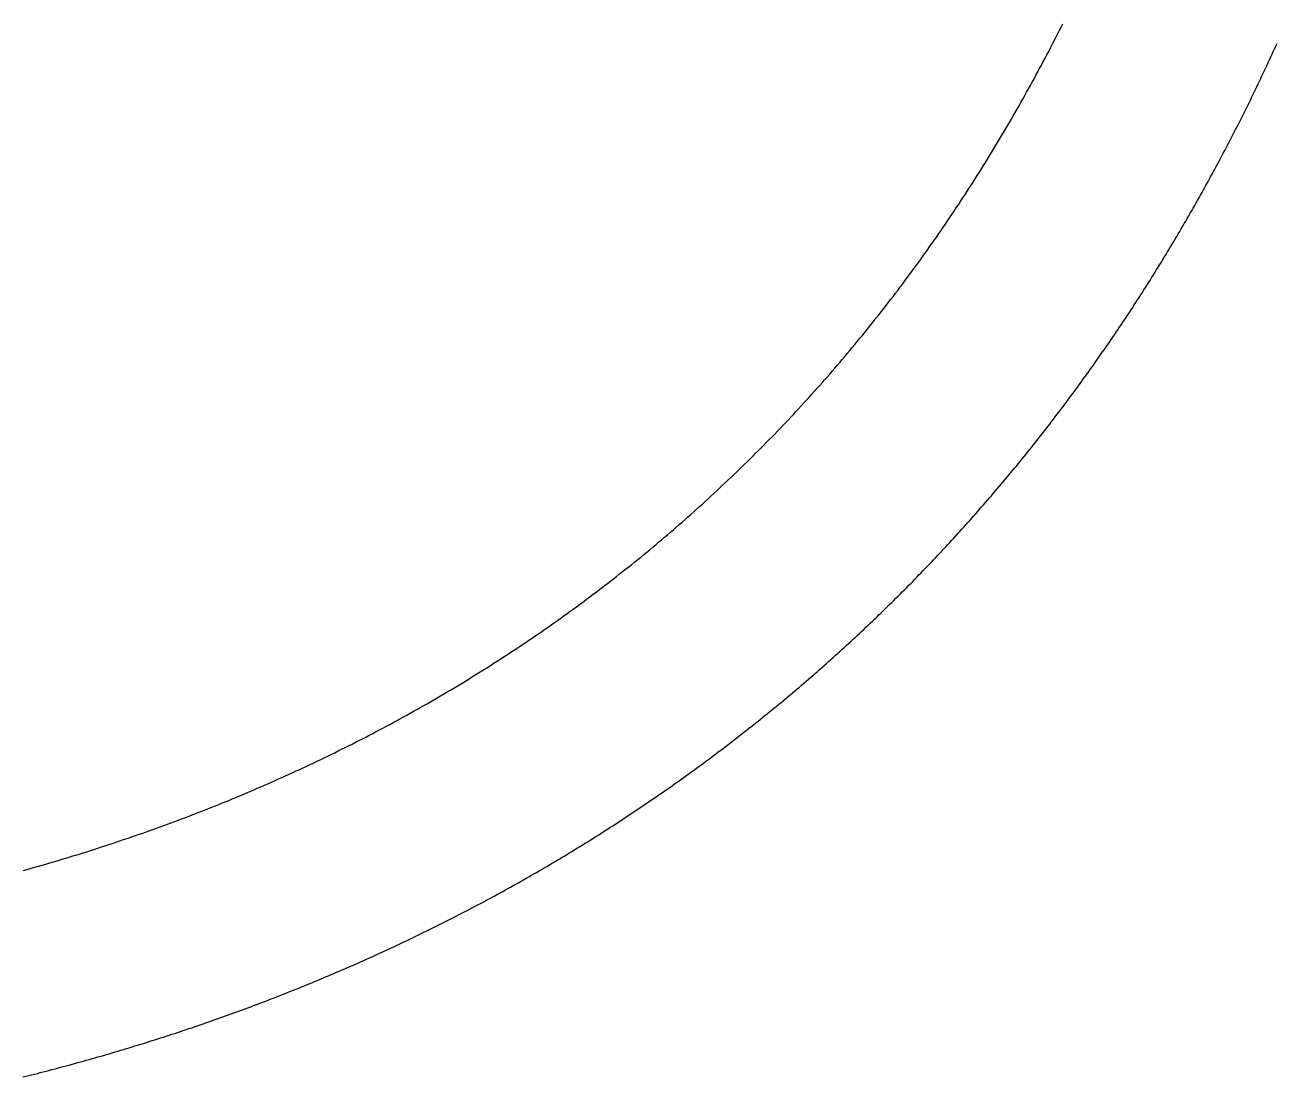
# Model space of a CAD drawing. Extents: x 4511820 to 5180432, y -1526536 to -944957.
# Drawn here: x 5013731 to 5013863.4, y -1423344 to -1423232.7 of the extents above; entities that cross this region are included whole.
import ezdxf

# ---------------------------------------------------------------- set-up
doc = ezdxf.new("R2010")
doc.units = 0
doc.header["$MEASUREMENT"] = 0
doc.layers.add('Z-Kúrenie', color=101, linetype='CONTINUOUS')

msp = doc.modelspace()

# ---------------------------------------------------------------- linework, layer by layer
at = {"layer": 'Z-Kúrenie'}
for points in [[(5013730.825, -1423322.163, 0), (5013731.219, -1423322.053, 0), (5013731.612, -1423321.942, 0), (5013732.005, -1423321.831, 0), (5013732.399, -1423321.718, 0), (5013732.8, -1423321.605, 0), (5013733.194, -1423321.491, 0), (5013733.587, -1423321.377, 0), (5013733.98, -1423321.261, 0), (5013734.374, -1423321.145, 0), (5013734.758, -1423321.028, 0), (5013735.152, -1423320.91, 0), (5013735.545, -1423320.791, 0), (5013735.938, -1423320.671, 0), (5013736.332, -1423320.551, 0), (5013736.725, -1423320.429, 0), (5013737.11, -1423320.307, 0), (5013737.503, -1423320.184, 0), (5013737.897, -1423320.06, 0), (5013738.282, -1423319.936, 0), (5013738.675, -1423319.81, 0), (5013739.068, -1423319.685, 0), (5013739.453, -1423319.557, 0), (5013739.847, -1423319.429, 0), (5013740.231, -1423319.3, 0), (5013740.625, -1423319.172, 0), (5013741.01, -1423319.041, 0), (5013741.403, -1423318.91, 0), (5013741.788, -1423318.778, 0), (5013742.173, -1423318.645, 0), (5013742.566, -1423318.512, 0), (5013742.951, -1423318.377, 0), (5013743.336, -1423318.242, 0), (5013743.721, -1423318.106, 0), (5013744.106, -1423317.969, 0), (5013744.499, -1423317.832, 0), (5013744.884, -1423317.693, 0), (5013745.269, -1423317.554, 0), (5013745.654, -1423317.413, 0), (5013746.039, -1423317.273, 0), (5013746.424, -1423317.13, 0), (5013746.809, -1423316.988, 0), (5013747.194, -1423316.845, 0), (5013747.571, -1423316.7, 0), (5013747.956, -1423316.556, 0), (5013748.341, -1423316.409, 0), (5013748.726, -1423316.263, 0), (5013749.102, -1423316.115, 0), (5013749.487, -1423315.966, 0), (5013749.872, -1423315.817, 0), (5013750.249, -1423315.667, 0), (5013750.634, -1423315.516, 0), (5013751.01, -1423315.365, 0), (5013751.395, -1423315.212, 0), (5013751.772, -1423315.058, 0), (5013752.148, -1423314.904, 0), (5013752.533, -1423314.749, 0), (5013752.91, -1423314.593, 0), (5013753.286, -1423314.437, 0), (5013753.671, -1423314.278, 0), (5013754.048, -1423314.12, 0), (5013754.425, -1423313.961, 0), (5013754.801, -1423313.801, 0), (5013755.178, -1423313.64, 0), (5013755.554, -1423313.478, 0), (5013755.931, -1423313.315, 0), (5013756.307, -1423313.152, 0), (5013756.684, -1423312.988, 0), (5013757.052, -1423312.822, 0), (5013757.429, -1423312.657, 0), (5013757.805, -1423312.49, 0), (5013758.182, -1423312.322, 0), (5013758.55, -1423312.154, 0), (5013758.927, -1423311.985, 0), (5013759.295, -1423311.814, 0), (5013759.672, -1423311.643, 0), (5013760.04, -1423311.472, 0), (5013760.416, -1423311.298, 0), (5013760.785, -1423311.125, 0), (5013761.161, -1423310.95, 0), (5013761.529, -1423310.775, 0), (5013761.898, -1423310.6, 0), (5013762.266, -1423310.422, 0), (5013762.634, -1423310.245, 0), (5013763.002, -1423310.066, 0), (5013763.371, -1423309.887, 0), (5013763.739, -1423309.706, 0), (5013764.107, -1423309.525, 0), (5013764.475, -1423309.343, 0), (5013764.843, -1423309.16, 0), (5013765.212, -1423308.976, 0), (5013765.58, -1423308.792, 0), (5013765.94, -1423308.606, 0), (5013766.308, -1423308.42, 0), (5013766.668, -1423308.233, 0), (5013767.036, -1423308.046, 0), (5013767.396, -1423307.856, 0), (5013767.764, -1423307.667, 0), (5013768.124, -1423307.476, 0), (5013768.492, -1423307.286, 0), (5013768.852, -1423307.093, 0), (5013769.212, -1423306.9, 0), (5013769.572, -1423306.707, 0), (5013769.931, -1423306.512, 0), (5013770.291, -1423306.317, 0), (5013770.651, -1423306.12, 0), (5013771.011, -1423305.922, 0), (5013771.371, -1423305.725, 0), (5013771.731, -1423305.526, 0), (5013772.091, -1423305.326, 0), (5013772.442, -1423305.125, 0), (5013772.802, -1423304.924, 0), (5013773.162, -1423304.722, 0), (5013773.513, -1423304.518, 0), (5013773.873, -1423304.314, 0), (5013774.225, -1423304.11, 0), (5013774.576, -1423303.904, 0), (5013774.936, -1423303.697, 0), (5013775.287, -1423303.49, 0), (5013775.639, -1423303.281, 0), (5013775.99, -1423303.073, 0), (5013776.342, -1423302.863, 0), (5013776.693, -1423302.652, 0), (5013777.045, -1423302.44, 0), (5013777.396, -1423302.228, 0), (5013777.748, -1423302.014, 0), (5013778.099, -1423301.8, 0), (5013778.442, -1423301.585, 0), (5013778.794, -1423301.369, 0), (5013779.137, -1423301.152, 0), (5013779.488, -1423300.935, 0), (5013779.831, -1423300.716, 0), (5013780.183, -1423300.497, 0), (5013780.526, -1423300.277, 0), (5013780.869, -1423300.056, 0), (5013781.221, -1423299.834, 0), (5013781.564, -1423299.612, 0), (5013781.907, -1423299.388, 0), (5013782.25, -1423299.164, 0), (5013782.593, -1423298.939, 0), (5013782.928, -1423298.713, 0), (5013783.271, -1423298.486, 0), (5013783.614, -1423298.259, 0), (5013783.957, -1423298.03, 0), (5013784.292, -1423297.801, 0), (5013784.635, -1423297.571, 0), (5013784.97, -1423297.34, 0), (5013785.313, -1423297.108, 0), (5013785.648, -1423296.875, 0), (5013785.982, -1423296.642, 0), (5013786.317, -1423296.407, 0), (5013786.652, -1423296.172, 0), (5013786.987, -1423295.936, 0), (5013787.321, -1423295.699, 0), (5013787.656, -1423295.462, 0), (5013787.991, -1423295.223, 0), (5013788.326, -1423294.984, 0), (5013788.66, -1423294.744, 0), (5013788.987, -1423294.504, 0), (5013789.321, -1423294.262, 0), (5013789.648, -1423294.019, 0), (5013789.983, -1423293.775, 0), (5013790.309, -1423293.532, 0), (5013790.635, -1423293.287, 0), (5013790.962, -1423293.041, 0), (5013791.288, -1423292.795, 0), (5013791.623, -1423292.547, 0), (5013791.941, -1423292.298, 0), (5013792.267, -1423292.05, 0), (5013792.594, -1423291.8, 0), (5013792.92, -1423291.549, 0), (5013793.246, -1423291.298, 0), (5013793.564, -1423291.046, 0), (5013793.891, -1423290.792, 0), (5013794.209, -1423290.539, 0), (5013794.527, -1423290.284, 0), (5013794.853, -1423290.028, 0), (5013795.171, -1423289.772, 0), (5013795.489, -1423289.515, 0), (5013795.807, -1423289.257, 0), (5013796.125, -1423288.999, 0), (5013796.443, -1423288.739, 0), (5013796.761, -1423288.479, 0), (5013797.079, -1423288.218, 0), (5013797.389, -1423287.956, 0), (5013797.707, -1423287.693, 0), (5013798.016, -1423287.43, 0), (5013798.334, -1423287.166, 0), (5013798.644, -1423286.901, 0), (5013798.954, -1423286.635, 0), (5013799.272, -1423286.368, 0), (5013799.581, -1423286.102, 0), (5013799.891, -1423285.834, 0), (5013800.201, -1423285.564, 0), (5013800.51, -1423285.295, 0), (5013800.811, -1423285.024, 0), (5013801.121, -1423284.753, 0), (5013801.431, -1423284.481, 0), (5013801.732, -1423284.209, 0), (5013802.042, -1423283.936, 0), (5013802.343, -1423283.661, 0), (5013802.644, -1423283.387, 0), (5013802.954, -1423283.111, 0), (5013803.255, -1423282.834, 0), (5013803.556, -1423282.557, 0), (5013803.858, -1423282.279, 0), (5013804.159, -1423282, 0), (5013804.452, -1423281.721, 0), (5013804.753, -1423281.44, 0), (5013805.054, -1423281.159, 0), (5013805.347, -1423280.878, 0), (5013805.648, -1423280.595, 0), (5013805.941, -1423280.312, 0), (5013806.243, -1423280.028, 0), (5013806.536, -1423279.743, 0), (5013806.828, -1423279.458, 0), (5013807.121, -1423279.172, 0), (5013807.414, -1423278.884, 0), (5013807.707, -1423278.597, 0), (5013807.992, -1423278.309, 0), (5013808.285, -1423278.019, 0), (5013808.577, -1423277.73, 0), (5013808.862, -1423277.439, 0), (5013809.155, -1423277.148, 0), (5013809.439, -1423276.856, 0), (5013809.724, -1423276.563, 0), (5013810.017, -1423276.27, 0), (5013810.301, -1423275.976, 0), (5013810.586, -1423275.681, 0), (5013810.862, -1423275.386, 0), (5013811.147, -1423275.089, 0), (5013811.431, -1423274.792, 0), (5013811.716, -1423274.494, 0), (5013811.992, -1423274.196, 0), (5013812.276, -1423273.897, 0), (5013812.552, -1423273.597, 0), (5013812.829, -1423273.297, 0), (5013813.113, -1423272.996, 0), (5013813.389, -1423272.693, 0), (5013813.666, -1423272.391, 0), (5013813.942, -1423272.088, 0), (5013814.209, -1423271.785, 0), (5013814.486, -1423271.48, 0), (5013814.762, -1423271.175, 0), (5013815.03, -1423270.868, 0), (5013815.306, -1423270.562, 0), (5013815.574, -1423270.255, 0), (5013815.85, -1423269.947, 0), (5013816.117, -1423269.638, 0), (5013816.385, -1423269.329, 0), (5013816.653, -1423269.019, 0), (5013816.921, -1423268.708, 0), (5013817.189, -1423268.397, 0), (5013817.448, -1423268.086, 0), (5013817.716, -1423267.773, 0), (5013817.984, -1423267.46, 0), (5013818.243, -1423267.146, 0), (5013818.503, -1423266.831, 0), (5013818.77, -1423266.516, 0), (5013819.03, -1423266.2, 0), (5013819.289, -1423265.884, 0), (5013819.549, -1423265.567, 0), (5013819.808, -1423265.25, 0), (5013820.067, -1423264.931, 0), (5013820.327, -1423264.612, 0), (5013820.578, -1423264.292, 0), (5013820.837, -1423263.973, 0), (5013821.088, -1423263.651, 0), (5013821.339, -1423263.33, 0), (5013821.599, -1423263.009, 0), (5013821.85, -1423262.685, 0), (5013822.101, -1423262.362, 0), (5013822.352, -1423262.038, 0), (5013822.603, -1423261.714, 0), (5013822.854, -1423261.389, 0), (5013823.097, -1423261.063, 0), (5013823.348, -1423260.737, 0), (5013823.591, -1423260.41, 0), (5013823.842, -1423260.083, 0), (5013824.084, -1423259.754, 0), (5013824.327, -1423259.426, 0), (5013824.578, -1423259.097, 0), (5013824.821, -1423258.767, 0), (5013825.063, -1423258.436, 0), (5013825.298, -1423258.105, 0), (5013825.54, -1423257.774, 0), (5013825.783, -1423257.442, 0), (5013826.017, -1423257.109, 0), (5013826.26, -1423256.776, 0), (5013826.495, -1423256.442, 0), (5013826.729, -1423256.107, 0), (5013826.972, -1423255.772, 0), (5013827.206, -1423255.437, 0), (5013827.44, -1423255.101, 0), (5013827.674, -1423254.764, 0), (5013827.9, -1423254.427, 0), (5013828.135, -1423254.089, 0), (5013828.369, -1423253.751, 0), (5013828.595, -1423253.412, 0), (5013828.829, -1423253.073, 0), (5013829.055, -1423252.733, 0), (5013829.281, -1423252.392, 0), (5013829.507, -1423252.051, 0), (5013829.733, -1423251.71, 0), (5013829.959, -1423251.368, 0), (5013830.185, -1423251.025, 0), (5013830.411, -1423250.682, 0), (5013830.637, -1423250.339, 0), (5013830.855, -1423249.995, 0), (5013831.08, -1423249.65, 0), (5013831.298, -1423249.305, 0), (5013831.516, -1423248.959, 0), (5013831.733, -1423248.613, 0), (5013831.959, -1423248.266, 0), (5013832.177, -1423247.919, 0), (5013832.386, -1423247.572, 0), (5013832.604, -1423247.223, 0), (5013832.821, -1423246.875, 0), (5013833.039, -1423246.526, 0), (5013833.248, -1423246.176, 0), (5013833.457, -1423245.826, 0), (5013833.675, -1423245.475, 0), (5013833.884, -1423245.124, 0), (5013834.093, -1423244.773, 0), (5013834.302, -1423244.421, 0), (5013834.512, -1423244.068, 0), (5013834.721, -1423243.715, 0), (5013834.93, -1423243.362, 0), (5013835.131, -1423243.008, 0), (5013835.34, -1423242.654, 0), (5013835.541, -1423242.299, 0), (5013835.75, -1423241.944, 0), (5013835.951, -1423241.588, 0), (5013836.152, -1423241.232, 0), (5013836.353, -1423240.875, 0), (5013836.553, -1423240.518, 0), (5013836.754, -1423240.161, 0), (5013836.955, -1423239.803, 0), (5013837.156, -1423239.444, 0), (5013837.349, -1423239.086, 0), (5013837.549, -1423238.726, 0), (5013837.742, -1423238.367, 0), (5013837.943, -1423238.007, 0), (5013838.135, -1423237.646, 0), (5013838.328, -1423237.285, 0), (5013838.52, -1423236.924, 0), (5013838.713, -1423236.562, 0), (5013838.905, -1423236.2, 0), (5013839.098, -1423235.838, 0), (5013839.29, -1423235.475, 0), (5013839.474, -1423235.111, 0), (5013839.667, -1423234.747, 0), (5013839.851, -1423234.383, 0), (5013840.035, -1423234.019, 0), (5013840.227, -1423233.654, 0), (5013840.411, -1423233.288, 0), (5013840.596, -1423232.922, 0), (5013840.78, -1423232.556, 0)], [(5013730.75, -1423344.028, 0), (5013731.06, -1423343.952, 0), (5013731.361, -1423343.875, 0), (5013731.67, -1423343.798, 0), (5013731.98, -1423343.721, 0), (5013732.281, -1423343.644, 0), (5013732.591, -1423343.565, 0), (5013732.892, -1423343.487, 0), (5013733.202, -1423343.408, 0), (5013733.503, -1423343.328, 0), (5013733.813, -1423343.249, 0), (5013734.114, -1423343.168, 0), (5013734.424, -1423343.088, 0), (5013734.725, -1423343.007, 0), (5013735.026, -1423342.925, 0), (5013735.336, -1423342.843, 0), (5013735.637, -1423342.761, 0), (5013735.947, -1423342.678, 0), (5013736.248, -1423342.594, 0), (5013736.549, -1423342.511, 0), (5013736.859, -1423342.427, 0), (5013737.16, -1423342.342, 0), (5013737.462, -1423342.257, 0), (5013737.771, -1423342.172, 0), (5013738.072, -1423342.086, 0), (5013738.374, -1423342, 0), (5013738.675, -1423341.913, 0), (5013738.985, -1423341.826, 0), (5013739.286, -1423341.739, 0), (5013739.587, -1423341.65, 0), (5013739.888, -1423341.562, 0), (5013740.198, -1423341.474, 0), (5013740.499, -1423341.384, 0), (5013740.801, -1423341.295, 0), (5013741.102, -1423341.204, 0), (5013741.403, -1423341.114, 0), (5013741.704, -1423341.023, 0), (5013742.006, -1423340.931, 0), (5013742.307, -1423340.839, 0), (5013742.608, -1423340.747, 0), (5013742.909, -1423340.654, 0), (5013743.219, -1423340.562, 0), (5013743.52, -1423340.468, 0), (5013743.822, -1423340.374, 0), (5013744.123, -1423340.28, 0), (5013744.416, -1423340.185, 0), (5013744.717, -1423340.09, 0), (5013745.018, -1423339.993, 0), (5013745.32, -1423339.897, 0), (5013745.621, -1423339.801, 0), (5013745.922, -1423339.704, 0), (5013746.223, -1423339.606, 0), (5013746.525, -1423339.508, 0), (5013746.826, -1423339.41, 0), (5013747.119, -1423339.311, 0), (5013747.42, -1423339.212, 0), (5013747.721, -1423339.112, 0), (5013748.023, -1423339.012, 0), (5013748.316, -1423338.911, 0), (5013748.617, -1423338.811, 0), (5013748.918, -1423338.709, 0), (5013749.219, -1423338.607, 0), (5013749.512, -1423338.505, 0), (5013749.813, -1423338.402, 0), (5013750.115, -1423338.299, 0), (5013750.408, -1423338.196, 0), (5013750.709, -1423338.091, 0), (5013751.002, -1423337.987, 0), (5013751.303, -1423337.882, 0), (5013751.596, -1423337.776, 0), (5013751.897, -1423337.671, 0), (5013752.19, -1423337.565, 0), (5013752.491, -1423337.458, 0), (5013752.784, -1423337.351, 0), (5013753.086, -1423337.243, 0), (5013753.378, -1423337.135, 0), (5013753.68, -1423337.027, 0), (5013753.973, -1423336.918, 0), (5013754.274, -1423336.808, 0), (5013754.567, -1423336.699, 0), (5013754.86, -1423336.588, 0), (5013755.161, -1423336.478, 0), (5013755.454, -1423336.366, 0), (5013755.747, -1423336.255, 0), (5013756.04, -1423336.143, 0), (5013756.341, -1423336.031, 0), (5013756.634, -1423335.918, 0), (5013756.927, -1423335.805, 0), (5013757.22, -1423335.691, 0), (5013757.513, -1423335.576, 0), (5013757.805, -1423335.462, 0), (5013758.107, -1423335.347, 0), (5013758.4, -1423335.232, 0), (5013758.693, -1423335.115, 0), (5013758.985, -1423334.999, 0), (5013759.278, -1423334.882, 0), (5013759.571, -1423334.765, 0), (5013759.864, -1423334.647, 0), (5013760.157, -1423334.529, 0), (5013760.45, -1423334.41, 0), (5013760.743, -1423334.291, 0), (5013761.027, -1423334.171, 0), (5013761.32, -1423334.052, 0), (5013761.613, -1423333.931, 0), (5013761.906, -1423333.81, 0), (5013762.199, -1423333.688, 0), (5013762.492, -1423333.567, 0), (5013762.776, -1423333.445, 0), (5013763.069, -1423333.322, 0), (5013763.362, -1423333.199, 0), (5013763.655, -1423333.075, 0), (5013763.94, -1423332.951, 0), (5013764.232, -1423332.826, 0), (5013764.525, -1423332.702, 0), (5013764.81, -1423332.576, 0), (5013765.103, -1423332.451, 0), (5013765.387, -1423332.324, 0), (5013765.68, -1423332.198, 0), (5013765.965, -1423332.071, 0), (5013766.258, -1423331.943, 0), (5013766.542, -1423331.815, 0), (5013766.835, -1423331.687, 0), (5013767.12, -1423331.558, 0), (5013767.413, -1423331.428, 0), (5013767.697, -1423331.298, 0), (5013767.982, -1423331.168, 0), (5013768.275, -1423331.037, 0), (5013768.559, -1423330.906, 0), (5013768.844, -1423330.775, 0), (5013769.128, -1423330.642, 0), (5013769.421, -1423330.51, 0), (5013769.706, -1423330.377, 0), (5013769.99, -1423330.243, 0), (5013770.275, -1423330.109, 0), (5013770.559, -1423329.975, 0), (5013770.844, -1423329.841, 0), (5013771.128, -1423329.705, 0), (5013771.413, -1423329.569, 0), (5013771.697, -1423329.434, 0), (5013771.982, -1423329.297, 0), (5013772.266, -1423329.16, 0), (5013772.551, -1423329.022, 0), (5013772.835, -1423328.885, 0), (5013773.12, -1423328.746, 0), (5013773.404, -1423328.607, 0), (5013773.689, -1423328.468, 0), (5013773.973, -1423328.328, 0), (5013774.25, -1423328.189, 0), (5013774.534, -1423328.048, 0), (5013774.819, -1423327.907, 0), (5013775.103, -1423327.765, 0), (5013775.379, -1423327.623, 0), (5013775.664, -1423327.481, 0), (5013775.948, -1423327.338, 0), (5013776.225, -1423327.194, 0), (5013776.509, -1423327.051, 0), (5013776.785, -1423326.907, 0), (5013777.07, -1423326.762, 0), (5013777.346, -1423326.617, 0), (5013777.631, -1423326.471, 0), (5013777.907, -1423326.325, 0), (5013778.191, -1423326.179, 0), (5013778.467, -1423326.032, 0), (5013778.744, -1423325.885, 0), (5013779.028, -1423325.737, 0), (5013779.304, -1423325.589, 0), (5013779.58, -1423325.44, 0), (5013779.857, -1423325.291, 0), (5013780.141, -1423325.141, 0), (5013780.417, -1423324.991, 0), (5013780.693, -1423324.84, 0), (5013780.97, -1423324.69, 0), (5013781.246, -1423324.538, 0), (5013781.522, -1423324.387, 0), (5013781.798, -1423324.234, 0), (5013782.074, -1423324.081, 0), (5013782.35, -1423323.928, 0), (5013782.627, -1423323.774, 0), (5013782.903, -1423323.62, 0), (5013783.179, -1423323.466, 0), (5013783.455, -1423323.311, 0), (5013783.731, -1423323.156, 0), (5013783.999, -1423322.999, 0), (5013784.275, -1423322.844, 0), (5013784.551, -1423322.686, 0), (5013784.827, -1423322.529, 0), (5013785.095, -1423322.372, 0), (5013785.371, -1423322.213, 0), (5013785.639, -1423322.055, 0), (5013785.915, -1423321.896, 0), (5013786.192, -1423321.736, 0), (5013786.459, -1423321.577, 0), (5013786.736, -1423321.416, 0), (5013787.003, -1423321.255, 0), (5013787.271, -1423321.095, 0), (5013787.547, -1423320.932, 0), (5013787.815, -1423320.771, 0), (5013788.083, -1423320.608, 0), (5013788.359, -1423320.444, 0), (5013788.627, -1423320.281, 0), (5013788.895, -1423320.117, 0), (5013789.162, -1423319.953, 0), (5013789.439, -1423319.788, 0), (5013789.706, -1423319.623, 0), (5013789.974, -1423319.457, 0), (5013790.242, -1423319.291, 0), (5013790.51, -1423319.125, 0), (5013790.778, -1423318.957, 0), (5013791.045, -1423318.79, 0), (5013791.313, -1423318.622, 0), (5013791.581, -1423318.453, 0), (5013791.849, -1423318.284, 0), (5013792.108, -1423318.115, 0), (5013792.376, -1423317.946, 0), (5013792.644, -1423317.776, 0), (5013792.912, -1423317.605, 0), (5013793.171, -1423317.434, 0), (5013793.439, -1423317.263, 0), (5013793.707, -1423317.091, 0), (5013793.966, -1423316.919, 0), (5013794.234, -1423316.745, 0), (5013794.493, -1423316.572, 0), (5013794.761, -1423316.399, 0), (5013795.02, -1423316.225, 0), (5013795.288, -1423316.05, 0), (5013795.548, -1423315.875, 0), (5013795.807, -1423315.699, 0), (5013796.075, -1423315.524, 0), (5013796.334, -1423315.347, 0), (5013796.594, -1423315.171, 0), (5013796.853, -1423314.994, 0), (5013797.121, -1423314.816, 0), (5013797.38, -1423314.638, 0), (5013797.64, -1423314.459, 0), (5013797.899, -1423314.28, 0), (5013798.159, -1423314.101, 0), (5013798.418, -1423313.921, 0), (5013798.677, -1423313.741, 0), (5013798.937, -1423313.56, 0), (5013799.196, -1423313.38, 0), (5013799.447, -1423313.198, 0), (5013799.707, -1423313.016, 0), (5013799.966, -1423312.833, 0), (5013800.226, -1423312.651, 0), (5013800.477, -1423312.467, 0), (5013800.736, -1423312.283, 0), (5013800.996, -1423312.099, 0), (5013801.247, -1423311.914, 0), (5013801.506, -1423311.729, 0), (5013801.757, -1423311.544, 0), (5013802.016, -1423311.359, 0), (5013802.268, -1423311.172, 0), (5013802.527, -1423310.985, 0), (5013802.778, -1423310.798, 0), (5013803.029, -1423310.61, 0), (5013803.289, -1423310.422, 0), (5013803.54, -1423310.234, 0), (5013803.791, -1423310.045, 0), (5013804.042, -1423309.856, 0), (5013804.293, -1423309.666, 0), (5013804.544, -1423309.476, 0), (5013804.795, -1423309.285, 0), (5013805.054, -1423309.094, 0), (5013805.297, -1423308.902, 0), (5013805.548, -1423308.711, 0), (5013805.799, -1423308.518, 0), (5013806.05, -1423308.325, 0), (5013806.301, -1423308.133, 0), (5013806.552, -1423307.938, 0), (5013806.795, -1423307.744, 0), (5013807.046, -1423307.55, 0), (5013807.297, -1423307.355, 0), (5013807.54, -1423307.16, 0), (5013807.791, -1423306.964, 0), (5013808.042, -1423306.768, 0), (5013808.285, -1423306.571, 0), (5013808.536, -1423306.374, 0), (5013808.778, -1423306.177, 0), (5013809.021, -1423305.979, 0), (5013809.272, -1423305.781, 0), (5013809.515, -1423305.582, 0), (5013809.757, -1423305.383, 0), (5013810, -1423305.183, 0), (5013810.251, -1423304.983, 0), (5013810.494, -1423304.783, 0), (5013810.737, -1423304.583, 0), (5013810.979, -1423304.381, 0), (5013811.222, -1423304.179, 0), (5013811.465, -1423303.978, 0), (5013811.707, -1423303.775, 0), (5013811.95, -1423303.573, 0), (5013812.193, -1423303.369, 0), (5013812.427, -1423303.165, 0), (5013812.67, -1423302.962, 0), (5013812.912, -1423302.757, 0), (5013813.147, -1423302.552, 0), (5013813.389, -1423302.347, 0), (5013813.632, -1423302.141, 0), (5013813.866, -1423301.935, 0), (5013814.109, -1423301.728, 0), (5013814.343, -1423301.521, 0), (5013814.586, -1423301.314, 0), (5013814.82, -1423301.106, 0), (5013815.055, -1423300.898, 0), (5013815.297, -1423300.69, 0), (5013815.532, -1423300.48, 0), (5013815.766, -1423300.271, 0), (5013816, -1423300.061, 0), (5013816.235, -1423299.851, 0), (5013816.477, -1423299.64, 0), (5013816.712, -1423299.429, 0), (5013816.946, -1423299.218, 0), (5013817.18, -1423299.007, 0), (5013817.406, -1423298.794, 0), (5013817.641, -1423298.582, 0), (5013817.875, -1423298.368, 0), (5013818.109, -1423298.155, 0), (5013818.344, -1423297.941, 0), (5013818.569, -1423297.727, 0), (5013818.804, -1423297.512, 0), (5013819.038, -1423297.298, 0), (5013819.264, -1423297.082, 0), (5013819.498, -1423296.866, 0), (5013819.724, -1423296.65, 0), (5013819.959, -1423296.433, 0), (5013820.185, -1423296.217, 0), (5013820.411, -1423295.999, 0), (5013820.645, -1423295.781, 0), (5013820.871, -1423295.563, 0), (5013821.097, -1423295.345, 0), (5013821.323, -1423295.125, 0), (5013821.549, -1423294.906, 0), (5013821.775, -1423294.687, 0), (5013822.001, -1423294.467, 0), (5013822.227, -1423294.246, 0), (5013822.452, -1423294.025, 0), (5013822.678, -1423293.804, 0), (5013822.904, -1423293.582, 0), (5013823.13, -1423293.36, 0), (5013823.356, -1423293.138, 0), (5013823.574, -1423292.915, 0), (5013823.8, -1423292.692, 0), (5013824.026, -1423292.468, 0), (5013824.243, -1423292.244, 0), (5013824.469, -1423292.02, 0), (5013824.687, -1423291.795, 0), (5013824.904, -1423291.57, 0), (5013825.13, -1423291.344, 0), (5013825.348, -1423291.118, 0), (5013825.566, -1423290.893, 0), (5013825.792, -1423290.666, 0), (5013826.009, -1423290.439, 0), (5013826.227, -1423290.211, 0), (5013826.444, -1423289.984, 0), (5013826.662, -1423289.756, 0), (5013826.879, -1423289.528, 0), (5013827.097, -1423289.298, 0), (5013827.315, -1423289.069, 0), (5013827.532, -1423288.84, 0), (5013827.75, -1423288.61, 0), (5013827.967, -1423288.379, 0), (5013828.177, -1423288.148, 0), (5013828.394, -1423287.917, 0), (5013828.612, -1423287.686, 0), (5013828.821, -1423287.454, 0), (5013829.039, -1423287.222, 0), (5013829.248, -1423286.989, 0), (5013829.465, -1423286.757, 0), (5013829.675, -1423286.523, 0), (5013829.884, -1423286.29, 0), (5013830.101, -1423286.056, 0), (5013830.311, -1423285.822, 0), (5013830.52, -1423285.587, 0), (5013830.729, -1423285.352, 0), (5013830.947, -1423285.117, 0), (5013831.156, -1423284.881, 0), (5013831.365, -1423284.645, 0), (5013831.574, -1423284.409, 0), (5013831.783, -1423284.172, 0), (5013831.984, -1423283.934, 0), (5013832.193, -1423283.696, 0), (5013832.403, -1423283.459, 0), (5013832.612, -1423283.221, 0), (5013832.813, -1423282.982, 0), (5013833.022, -1423282.743, 0), (5013833.231, -1423282.504, 0), (5013833.432, -1423282.265, 0), (5013833.641, -1423282.024, 0), (5013833.842, -1423281.784, 0), (5013834.051, -1423281.543, 0), (5013834.252, -1423281.302, 0), (5013834.453, -1423281.061, 0), (5013834.654, -1423280.819, 0), (5013834.863, -1423280.577, 0), (5013835.064, -1423280.335, 0), (5013835.265, -1423280.092, 0), (5013835.466, -1423279.849, 0), (5013835.666, -1423279.606, 0), (5013835.867, -1423279.362, 0), (5013836.068, -1423279.118, 0), (5013836.269, -1423278.874, 0), (5013836.461, -1423278.629, 0), (5013836.662, -1423278.384, 0), (5013836.863, -1423278.139, 0), (5013837.064, -1423277.893, 0), (5013837.256, -1423277.647, 0), (5013837.457, -1423277.401, 0), (5013837.65, -1423277.154, 0), (5013837.851, -1423276.906, 0), (5013838.043, -1423276.659, 0), (5013838.236, -1423276.412, 0), (5013838.436, -1423276.163, 0), (5013838.629, -1423275.915, 0), (5013838.821, -1423275.666, 0), (5013839.014, -1423275.417, 0), (5013839.215, -1423275.168, 0), (5013839.407, -1423274.919, 0), (5013839.6, -1423274.668, 0), (5013839.792, -1423274.418, 0), (5013839.976, -1423274.167, 0), (5013840.169, -1423273.916, 0), (5013840.361, -1423273.665, 0), (5013840.554, -1423273.413, 0), (5013840.746, -1423273.161, 0), (5013840.93, -1423272.909, 0), (5013841.123, -1423272.657, 0), (5013841.307, -1423272.404, 0), (5013841.499, -1423272.151, 0), (5013841.683, -1423271.898, 0), (5013841.876, -1423271.644, 0), (5013842.06, -1423271.39, 0), (5013842.252, -1423271.135, 0), (5013842.437, -1423270.881, 0), (5013842.621, -1423270.626, 0), (5013842.805, -1423270.37, 0), (5013842.989, -1423270.115, 0), (5013843.173, -1423269.859, 0), (5013843.357, -1423269.603, 0), (5013843.541, -1423269.346, 0), (5013843.725, -1423269.089, 0), (5013843.909, -1423268.832, 0), (5013844.094, -1423268.574, 0), (5013844.278, -1423268.317, 0), (5013844.453, -1423268.059, 0), (5013844.638, -1423267.8, 0), (5013844.822, -1423267.542, 0), (5013844.997, -1423267.283, 0), (5013845.181, -1423267.024, 0), (5013845.357, -1423266.764, 0), (5013845.541, -1423266.505, 0), (5013845.717, -1423266.245, 0), (5013845.893, -1423265.984, 0), (5013846.077, -1423265.724, 0), (5013846.253, -1423265.463, 0), (5013846.428, -1423265.202, 0), (5013846.604, -1423264.94, 0), (5013846.78, -1423264.678, 0), (5013846.956, -1423264.416, 0), (5013847.131, -1423264.154, 0), (5013847.307, -1423263.891, 0), (5013847.483, -1423263.629, 0), (5013847.659, -1423263.365, 0), (5013847.826, -1423263.101, 0), (5013848.002, -1423262.838, 0), (5013848.177, -1423262.574, 0), (5013848.345, -1423262.31, 0), (5013848.521, -1423262.045, 0), (5013848.688, -1423261.78, 0), (5013848.864, -1423261.515, 0), (5013849.031, -1423261.25, 0), (5013849.207, -1423260.984, 0), (5013849.374, -1423260.718, 0), (5013849.541, -1423260.452, 0), (5013849.709, -1423260.185, 0), (5013849.876, -1423259.919, 0), (5013850.052, -1423259.651, 0), (5013850.219, -1423259.384, 0), (5013850.387, -1423259.117, 0), (5013850.554, -1423258.849, 0), (5013850.713, -1423258.581, 0), (5013850.88, -1423258.312, 0), (5013851.048, -1423258.044, 0), (5013851.215, -1423257.775, 0), (5013851.374, -1423257.506, 0), (5013851.542, -1423257.236, 0), (5013851.709, -1423256.967, 0), (5013851.868, -1423256.697, 0), (5013852.035, -1423256.427, 0), (5013852.194, -1423256.156, 0), (5013852.362, -1423255.885, 0), (5013852.521, -1423255.614, 0), (5013852.68, -1423255.343, 0), (5013852.839, -1423255.072, 0), (5013853.006, -1423254.8, 0), (5013853.165, -1423254.528, 0), (5013853.324, -1423254.256, 0), (5013853.483, -1423253.984, 0), (5013853.642, -1423253.711, 0), (5013853.801, -1423253.438, 0), (5013853.96, -1423253.165, 0), (5013854.111, -1423252.891, 0), (5013854.27, -1423252.618, 0), (5013854.429, -1423252.344, 0), (5013854.588, -1423252.069, 0), (5013854.738, -1423251.795, 0), (5013854.897, -1423251.52, 0), (5013855.048, -1423251.246, 0), (5013855.207, -1423250.97, 0), (5013855.358, -1423250.695, 0), (5013855.517, -1423250.42, 0), (5013855.667, -1423250.144, 0), (5013855.818, -1423249.868, 0), (5013855.969, -1423249.591, 0), (5013856.119, -1423249.315, 0), (5013856.278, -1423249.038, 0), (5013856.429, -1423248.761, 0), (5013856.579, -1423248.484, 0), (5013856.73, -1423248.206, 0), (5013856.881, -1423247.929, 0), (5013857.023, -1423247.651, 0), (5013857.174, -1423247.373, 0), (5013857.324, -1423247.094, 0), (5013857.475, -1423246.816, 0), (5013857.617, -1423246.537, 0), (5013857.768, -1423246.258, 0), (5013857.918, -1423245.979, 0), (5013858.061, -1423245.699, 0), (5013858.211, -1423245.419, 0), (5013858.354, -1423245.14, 0), (5013858.496, -1423244.859, 0), (5013858.646, -1423244.579, 0), (5013858.789, -1423244.299, 0), (5013858.931, -1423244.018, 0), (5013859.073, -1423243.737, 0), (5013859.216, -1423243.456, 0), (5013859.358, -1423243.174, 0), (5013859.5, -1423242.893, 0), (5013859.642, -1423242.611, 0), (5013859.785, -1423242.329, 0), (5013859.927, -1423242.046, 0), (5013860.069, -1423241.764, 0), (5013860.211, -1423241.481, 0), (5013860.345, -1423241.198, 0), (5013860.488, -1423240.915, 0), (5013860.63, -1423240.632, 0), (5013860.764, -1423240.349, 0), (5013860.906, -1423240.065, 0), (5013861.04, -1423239.781, 0), (5013861.182, -1423239.497, 0), (5013861.316, -1423239.213, 0), (5013861.45, -1423238.928, 0), (5013861.592, -1423238.643, 0), (5013861.726, -1423238.358, 0), (5013861.86, -1423238.073, 0), (5013861.994, -1423237.788, 0), (5013862.128, -1423237.503, 0), (5013862.262, -1423237.217, 0), (5013862.396, -1423236.931, 0), (5013862.529, -1423236.645, 0), (5013862.663, -1423236.359, 0), (5013862.797, -1423236.072, 0), (5013862.931, -1423235.786, 0), (5013863.057, -1423235.499, 0), (5013863.191, -1423235.212, 0), (5013863.324, -1423234.924, 0), (5013863.45, -1423234.637, 0)]]:
    msp.add_polyline3d(points, dxfattribs=at)

doc.saveas('drawing.dxf')
